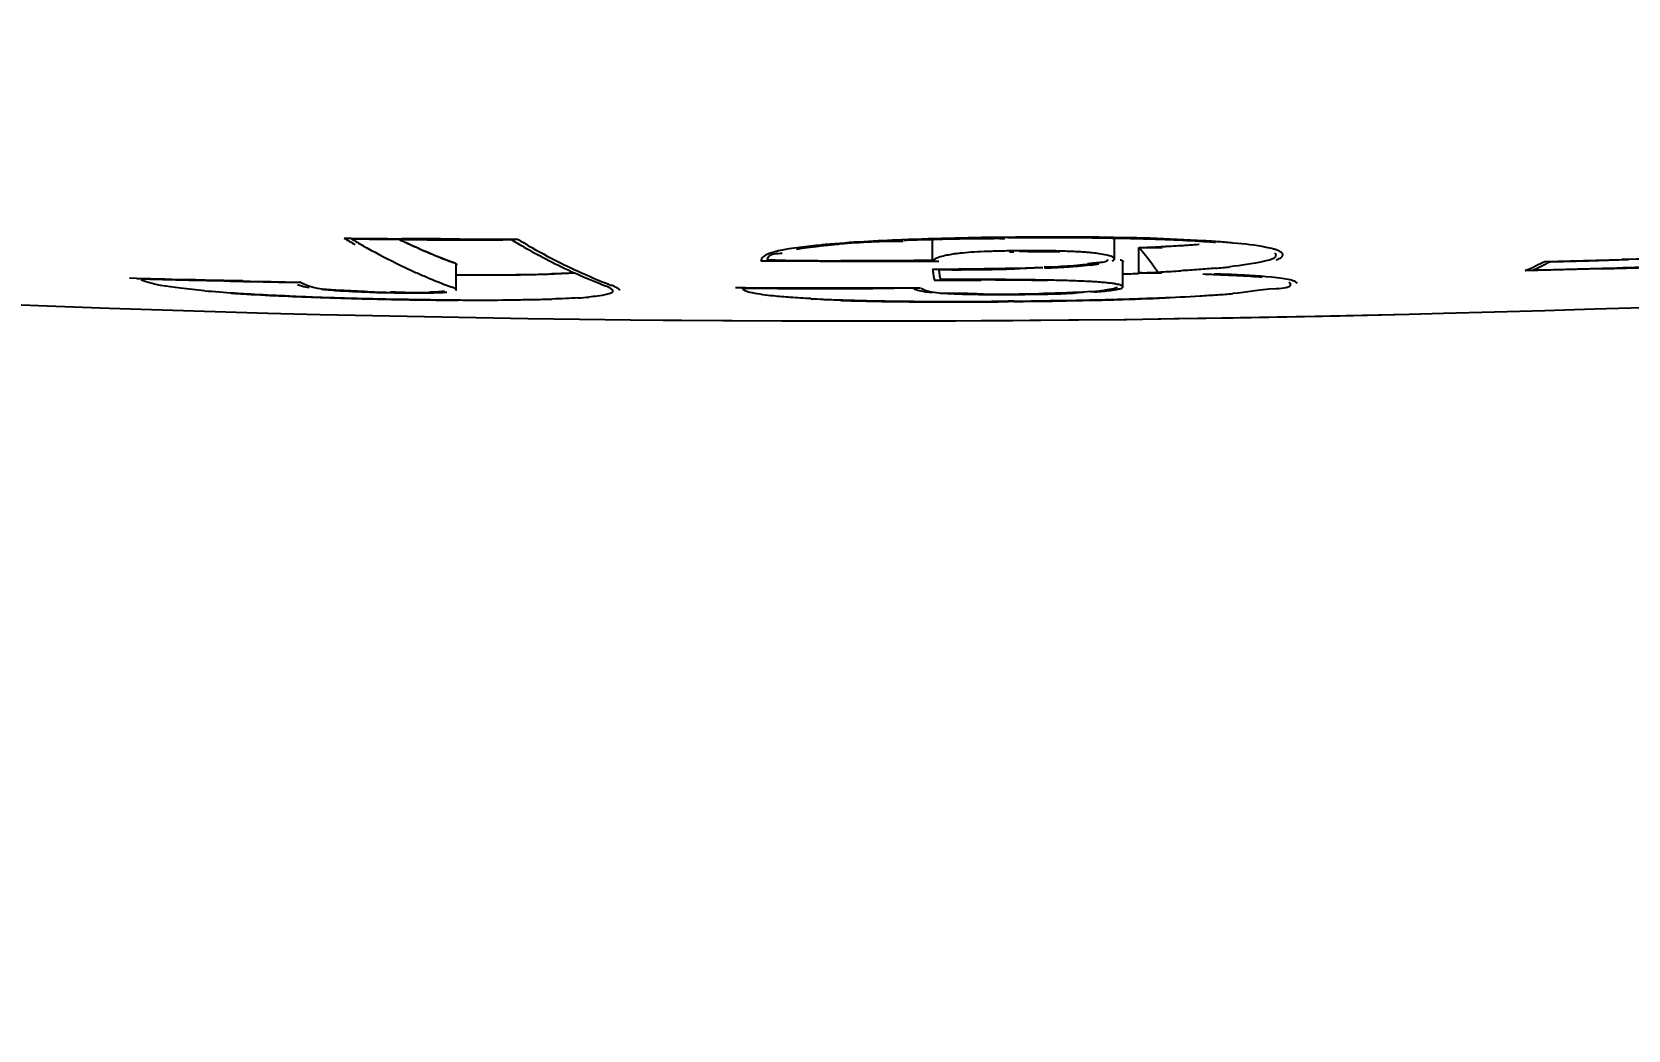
# Model space of a CAD drawing. Header units: millimetres. Extents: x 5828 to 6704, y 123 to 421.
# Drawn here: x 6413.187 to 6414.782, y 169.577 to 170.575 of the extents above; entities that cross this region are included whole.
import ezdxf
from ezdxf import colors
from ezdxf.entities.mleader import LeaderData, LeaderLine
from ezdxf.math import Vec2, Vec3

# ---------------------------------------------------------------- set-up
doc = ezdxf.new("R2010")
doc.units = ezdxf.units.MM
doc.layers.add('外形图', color=7, linetype='Continuous')
doc.styles.add('微软雅黑', font='msyh.ttc', dxfattribs={"height": 2.1})

msp = doc.modelspace()

# ---------------------------------------------------------------- linework, layer by layer
at = {"layer": '外形图', "linetype": 'Continuous'}
for p, q in [((6413.5062, 170.3682), (6413.5239, 170.368)), ((6413.5239, 170.368), (6413.5595, 170.3676)), ((6413.5757, 170.3683), (6413.5564, 170.3684)), ((6413.595, 170.3682), (6413.5757, 170.3683)), ((6413.6143, 170.3681), (6413.595, 170.3682)), ((6414.0867, 170.3466), (6414.0867, 170.3666)), ((6414.2685, 170.3482), (6414.2685, 170.368)), ((6414.293, 170.3342), (6414.293, 170.3595)), ((6413.604, 170.3462), (6413.607, 170.3451)), ((6413.6106, 170.3174), (6413.6106, 170.3426)), ((6413.9154, 170.3471), (6413.9151, 170.346)), ((6413.9217, 170.3459), (6413.9151, 170.346)), ((6413.9295, 170.3469), (6413.9217, 170.347)), ((6413.9294, 170.3459), (6413.9217, 170.3459)), ((6413.9349, 170.3459), (6413.9294, 170.3459)), ((6413.94, 170.3467), (6413.9295, 170.3469)), ((6413.9743, 170.3458), (6413.9349, 170.3459)), ((6413.9941, 170.3457), (6413.9743, 170.3458)), ((6414.0139, 170.3457), (6413.9941, 170.3457)), ((6414.0134, 170.3463), (6413.995, 170.3463)), ((6414.0317, 170.3463), (6414.0134, 170.3463)), ((6414.0336, 170.3458), (6414.0139, 170.3457)), ((6414.0501, 170.3464), (6414.0317, 170.3463)), ((6414.0534, 170.3458), (6414.0336, 170.3458)), ((6414.0684, 170.3465), (6414.0501, 170.3464)), ((6414.0867, 170.3466), (6414.0684, 170.3465)), ((6414.277, 170.3204), (6414.277, 170.3456)), ((6414.2773, 170.3456), (6414.2774, 170.3453)), ((6414.4368, 170.3526), (6414.4367, 170.3529)), ((6414.6986, 170.3458), (6414.7371, 170.3468)), ((6414.7039, 170.3454), (6414.743, 170.3464)), ((6414.7371, 170.3468), (6414.7755, 170.3478)), ((6414.743, 170.3464), (6414.7818, 170.3475)), ((6413.3597, 170.3271), (6413.3408, 170.3276)), ((6413.3436, 170.3271), (6413.361, 170.3266)), ((6413.3786, 170.3267), (6413.3597, 170.3271)), ((6413.361, 170.3266), (6413.3784, 170.3262)), ((6413.3975, 170.3262), (6413.3786, 170.3267)), ((6414.0882, 170.3282), (6414.0884, 170.327)), ((6414.0884, 170.327), (6414.1047, 170.3271)), ((6414.1063, 170.3276), (6414.0947, 170.3276)), ((6414.1047, 170.3271), (6414.1204, 170.3271)), ((6414.1204, 170.3271), (6414.1354, 170.3271)), ((6414.1392, 170.3276), (6414.1285, 170.3276)), ((6414.1496, 170.3275), (6414.1392, 170.3276)), ((6414.1598, 170.3275), (6414.1496, 170.3275)), ((6414.6811, 170.3373), (6414.6789, 170.3363)), ((6414.7174, 170.3373), (6414.6789, 170.3363)), ((6414.6989, 170.3373), (6414.6866, 170.337)), ((6414.7558, 170.3383), (6414.7174, 170.3373)), ((6413.4592, 170.3226), (6413.4543, 170.325)), ((6413.7598, 170.3242), (6413.7658, 170.3218)), ((6413.9533, 170.3188), (6413.9723, 170.3187)), ((6413.9714, 170.3192), (6413.9919, 170.3192)), ((6413.9723, 170.3187), (6413.9914, 170.3187)), ((6414.0485, 170.319), (6414.0583, 170.3192)), ((6414.0583, 170.3192), (6414.0675, 170.3193)), ((6414.0675, 170.3193), (6414.0739, 170.3193)), ((6414.1681, 170.3128), (6414.1788, 170.3128)), ((6414.2705, 170.3203), (6414.2705, 170.32)), ((6413.1588, 170.303), (6413.2107, 170.301)), ((6414.1681, 170.306), (6414.1623, 170.306)), ((6414.1684, 170.3057), (6414.1627, 170.3056)), ((6413.4747, 170.2928), (6413.5269, 170.2916)), ((6413.6308, 170.2895), (6413.6824, 170.2887)), ((6413.8174, 170.2871), (6413.8771, 170.2866)), ((6413.8771, 170.2866), (6413.9362, 170.2863)), ((6413.9362, 170.2863), (6413.9918, 170.2862)), ((6413.9918, 170.2862), (6414.0528, 170.2862)), ((6414.0528, 170.2862), (6414.1101, 170.2864)), ((6414.0862, 170.2863), (6414.1353, 170.2866)), ((6414.1353, 170.2866), (6414.1841, 170.2869)), ((6414.1841, 170.2869), (6414.2325, 170.2873)), ((6414.2229, 170.2872), (6414.2783, 170.2878)), ((6414.2325, 170.2873), (6414.2805, 170.2878)), ((6414.2805, 170.2878), (6414.3282, 170.2885)), ((6414.3282, 170.2885), (6414.3754, 170.2892)), ((6414.3754, 170.2892), (6414.4686, 170.2909)), ((6414.4686, 170.2909), (6414.5629, 170.293)), ((6414.4936, 170.2914), (6414.5629, 170.293))]:
    msp.add_line(p, q, dxfattribs=at)
for points in [[(6413.2107, 170.301), (6413.2639, 170.299), (6413.3169, 170.2973), (6413.3697, 170.2956)], [(6413.3697, 170.2956), (6413.4223, 170.2941), (6413.4747, 170.2928)], [(6414.5629, 170.293), (6414.5974, 170.2939), (6414.6483, 170.2952), (6414.6986, 170.2967), (6414.7481, 170.2982), (6414.797, 170.2998), (6414.8451, 170.3015)], [(6413.5269, 170.2916), (6413.5789, 170.2905), (6413.6308, 170.2895)], [(6413.6824, 170.2887), (6413.7338, 170.2879), (6413.785, 170.2874)], [(6413.785, 170.2874), (6413.8359, 170.2869), (6413.8865, 170.2866), (6413.9369, 170.2863), (6413.987, 170.2862)], [(6413.987, 170.2862), (6414.0367, 170.2862), (6414.0862, 170.2863)], [(6414.1101, 170.2864), (6414.1668, 170.2868), (6414.2229, 170.2872)], [(6414.2783, 170.2878), (6414.3331, 170.2886), (6414.3873, 170.2894)], [(6414.3873, 170.2894), (6414.4408, 170.2904), (6414.4936, 170.2914)]]:
    msp.add_lwpolyline(points, dxfattribs=at)
for centre, radius, start, end in [((6413.8409, 170.9421), 0.6675, 239.1478, 240.2603), ((6413.6788, 185.8674), 15.4995, 269.33387, 269.54755), ((6413.8531, 170.9521), 0.6792, 239.2859, 240.3658), ((6413.8343, 170.9187), 0.6409, 240.3445, 243.7201), ((6413.8217, 170.9179), 0.6119, 244.044, 244.8524), ((6413.8193, 170.912), 0.6054, 244.0386, 246.0265), ((6413.6332, 178.4772), 8.1099, 269.47909, 269.7305), ((6413.8165, 170.9066), 0.5994, 244.8512, 246.0301), ((6413.8104, 170.893), 0.5846, 246.0298, 247.2283), ((6413.8053, 170.8803), 0.5708, 246.0133, 249.3425), ((6413.6194, 174.988), 4.6207, 269.6988, 270.5823), ((6413.6959, 187.3035), 16.9357, 269.72368, 269.9193), ((6414.0086, 170.9421), 0.6691, 239.2338, 241.2486), ((6414.0232, 170.9551), 0.6841, 239.1207, 240.1234), ((6414.0037, 170.9207), 0.6447, 240.1045, 243.2474), ((6414.0716, 169.4466), 0.9196, 95.7266, 96.1401), ((6414.0485, 169.6356), 0.7302, 95.4059, 95.7418), ((6414.1388, 168.7818), 1.5877, 95.4947, 95.7451), ((6414.0875, 169.314), 1.0531, 95.0992, 95.4932), ((6414.057, 169.6626), 0.7032, 89.9668, 95.1434), ((6414.1891, 167.0072), 3.3627, 90.4622, 92.2655), ((6414.2478, 165.7552), 4.6153, 92.0917, 92.3542), ((6414.1371, 169.4665), 0.9021, 88.6106, 89.2849), ((6414.2114, 165.027), 5.3424, 90.2605, 90.5317), ((6414.2077, 165.8362), 4.5331, 89.9521, 90.2607), ((6414.2094, 166.778), 3.5913, 89.2285, 89.966), ((6414.2171, 167.4201), 2.9491, 89, 89.2101), ((6414.2213, 167.6613), 2.7079, 88.7687, 89.0002), ((6414.2289, 168.0035), 2.3656, 88.2781, 88.7743), ((6414.2286, 167.9392), 2.4308, 88.2208, 88.713), ((6414.171, 173.1652), 2.8084, 272.4889, 272.9377), ((6414.1783, 172.9988), 2.6418, 272.4943, 272.9635), ((6414.2149, 164.5052), 5.8548, 89.00916, 89.23254), ((6413.9178, 170.0523), 0.4851, 35.9805, 39.2857), ((6414.2392, 168.349), 2.02, 87.7338, 88.2761), ((6414.2517, 168.6099), 1.7596, 86.5381, 88.2942), ((6414.2257, 172.1109), 1.7527, 272.9163, 274.1574), ((6414.2176, 172.2591), 1.901, 272.9357, 273.5436), ((6414.2579, 168.7988), 1.5698, 86.5053, 87.7651), ((6414.2537, 171.6781), 1.319, 273.5403, 274.3322), ((6414.2818, 169.1973), 1.1706, 85.7063, 86.4847), ((6414.2877, 169.2257), 1.1428, 85.7128, 86.4755), ((6414.3115, 169.5418), 0.8258, 84.7366, 85.7215), ((6413.8197, 170.8895), 0.6082, 243.7408, 244.9074), ((6413.8047, 170.8793), 0.5697, 247.2283, 248.4491), ((6413.7995, 170.8663), 0.5558, 248.4491, 249.6918), ((6413.9957, 170.9187), 0.6424, 241.2555, 242.2923), ((6413.9756, 170.8793), 0.5982, 242.2429, 247.6912), ((6413.9859, 170.8856), 0.6053, 243.2611, 245.4516), ((6413.9999, 175.1526), 4.8062, 269.2865, 269.7238), ((6414.007, 176.4666), 6.1203, 269.71601, 269.88771), ((6414.0267, 182.8798), 12.534, 270.12217, 270.30326), ((6414.1345, 170.1698), 0.1852, 97.0121, 98.4819), ((6414.1332, 170.1793), 0.1756, 95.3826, 96.9711), ((6414.1795, 169.3887), 0.9677, 91.3432, 92.2366), ((6414.185, 169.1671), 1.1893, 90.5639, 91.3556), ((6414.1561, 170.1469), 0.2084, 86.6962, 87.9179), ((6414.1849, 169.179), 1.1774, 89.2752, 90.5673), ((6414.1871, 169.024), 1.3317, 90.2071, 90.5811), ((6414.1878, 169.397), 0.9594, 88.3314, 89.2814), ((6414.1939, 169.616), 0.7403, 87.7469, 88.3158), ((6414.2, 169.7696), 0.5866, 87.0756, 87.7503), ((6414.2076, 169.9161), 0.4399, 86.2385, 87.0816), ((6414.2163, 170.0478), 0.3079, 85.1363, 86.2495), ((6414.1602, 171.0413), 0.7033, 276.5182, 276.8345), ((6414.2306, 170.6162), 0.2727, 272.2851, 273.1537), ((6414.2235, 170.1337), 0.2217, 83.7313, 85.1285), ((6414.2123, 170.6496), 0.3091, 275.955, 276.7812), ((6414.2275, 170.5222), 0.1807, 276.7722, 278.1004), ((6414.3838, 170.9736), 0.7023, 295.0417, 296.6315), ((6414.635, 170.4694), 0.1418, 298.1882, 299.075), ((6414.2231, 189.0132), 18.6824, 271.63394, 272.22156), ((6414.2311, 188.7353), 18.4039, 271.66076, 272.25746), ((6414.2471, 188.9174), 18.5771, 271.62999, 272.33875), ((6413.8069, 187.8559), 17.5345, 268.2914, 268.47675), ((6413.9912, 193.6193), 23.3013, 268.27965, 268.4075), ((6413.5032, 175.5803), 5.2556, 268.6393, 269.2098), ((6413.7978, 187.1935), 16.8721, 268.64064, 268.83333), ((6413.8136, 170.8764), 0.5938, 244.9075, 246.0937), ((6413.8079, 170.8636), 0.5797, 246.0935, 247.3001), ((6413.8001, 170.8449), 0.5595, 247.293, 249.7688), ((6413.6403, 174.4421), 4.1098, 269.5801, 269.8971), ((6413.6409, 174.4282), 4.0959, 269.5756, 269.8679), ((6413.6394, 173.6962), 3.3639, 269.8654, 270.2287), ((6413.6391, 173.7067), 3.3744, 269.8949, 270.2572), ((6413.6425, 172.9463), 2.614, 270.2266, 270.6627), ((6413.6502, 172.284), 1.9517, 270.6602, 271.1855), ((6413.6606, 171.7831), 1.4506, 271.1858, 271.8088), ((6413.9741, 170.8597), 0.5768, 245.4487, 248.1977), ((6414.0394, 177.7748), 7.437, 270.36407, 270.76257), ((6414.1257, 165.4761), 4.8614, 90.2307, 90.3826), ((6414.0863, 176.3581), 6.0207, 270.18869, 270.42637), ((6414.1197, 161.6895), 8.6381, 89.94166, 90.08925), ((6414.116, 172.175), 1.8374, 270.4697, 270.8494), ((6414.1417, 165.2387), 5.0885, 89.9097, 90.0706), ((6414.0785, 174.7554), 4.4173, 270.7769, 271.0924), ((6414.1253, 171.5473), 1.2097, 270.8483, 271.4096), ((6414.1451, 167.4416), 2.8855, 89.6388, 89.9093), ((6414.1337, 171.2065), 0.8688, 271.4087, 272.1469), ((6414.1318, 165.6441), 4.6834, 89.5343, 89.657), ((6414.1508, 168.3394), 1.9877, 89.2585, 89.639), ((6414.1417, 170.9933), 0.6554, 272.1471, 273.0319), ((6414.1401, 166.6738), 3.6537, 89.3805, 89.5344), ((6414.1493, 170.851), 0.5129, 273.0336, 274.01), ((6414.1521, 168.4763), 1.8508, 88.8492, 89.2427), ((6414.1479, 167.3905), 2.937, 89.1928, 89.3807), ((6414.1561, 170.7526), 0.4143, 274.0126, 275.0277), ((6414.1453, 168.1364), 2.1908, 88.5334, 88.8499), ((6414.1555, 167.9277), 2.3997, 88.9679, 89.1931), ((6414.2026, 170.7179), 0.3776, 269.3561, 269.7169), ((6414.1617, 171.3197), 0.9812, 272.1603, 272.9323), ((6414.1668, 168.5317), 1.7956, 88.4032, 88.9817), ((6414.2026, 170.7047), 0.3644, 269.7165, 270.1537), ((6414.2028, 170.6725), 0.3321, 270.1307, 272.1556), ((6414.1666, 171.222), 0.8834, 272.9371, 273.3355), ((6414.1785, 168.9644), 1.3628, 88.0221, 88.3893), ((6414.1874, 169.2212), 1.1058, 87.5887, 88.0243), ((6414.1627, 174.097), 3.7655, 271.7411, 271.9754), ((6414.1727, 173.1425), 2.8109, 272.4537, 272.9018), ((6414.2202, 165.0874), 5.2473, 88.9536, 89.2052), ((6413.8768, 170.022), 0.5362, 35.6525, 36.0267), ((6414.2187, 172.2359), 1.9031, 272.8999, 273.5067), ((6414.2957, 168.3551), 1.9787, 87.7147, 88.2291), ((6414.3001, 168.3786), 1.9557, 87.7422, 88.0084), ((6414.2997, 171.1011), 0.7654, 275.2347, 276.3134), ((6414.3212, 168.9907), 1.3425, 87.0415, 87.7203), ((6414.3108, 168.6486), 1.6856, 87.4614, 87.746), ((6414.3262, 168.9943), 1.3395, 87.1328, 87.4619), ((6414.3465, 169.4769), 0.8557, 86.1189, 87.0518), ((6414.3684, 169.7994), 0.5325, 84.8399, 86.1246), ((6414.245, 188.2749), 17.9433, 271.44949, 271.65902), ((6413.4631, 171.4688), 1.157, 264.8478, 266.3196), ((6413.5122, 172.2627), 1.9528, 266.2894, 266.7454), ((6413.5233, 172.3822), 2.0724, 266.2819, 266.7275), ((6413.5645, 173.1148), 2.8061, 266.7411, 267.4435), ((6413.4847, 174.3343), 4.0095, 269.2295, 269.4794), ((6413.5954, 173.7852), 3.4773, 267.4282, 267.7306), ((6413.6087, 174.1202), 3.8126, 267.7298, 268.0172), ((6413.5605, 171.3733), 1.0589, 266.45, 268.2464), ((6413.5593, 171.5009), 1.1861, 268.21, 269.0811), ((6413.5567, 171.2398), 0.9254, 268.2284, 269.0409), ((6413.5684, 170.717), 0.4022, 266.6135, 267.3509), ((6413.5702, 170.7563), 0.4416, 267.3518, 268.1804), ((6413.5714, 170.7807), 0.466, 268.1347, 271.4575), ((6413.7085, 170.6923), 0.3838, 273.5754, 275.1897), ((6413.9606, 170.844), 0.5598, 247.7406, 248.8829), ((6413.9854, 183.0446), 12.7254, 269.56916, 269.937), ((6414.0501, 193.3161), 22.9976, 269.61656, 269.75883), ((6413.9879, 176.6248), 6.3061, 270.03153, 270.20447), ((6413.9977, 203.6862), 33.367, 269.9901, 270.11993), ((6413.9914, 175.6566), 5.3379, 270.2045, 270.4087), ((6413.9964, 174.9465), 4.6277, 270.4087, 270.6443), ((6414.1235, 170.7774), 0.4642, 266.3812, 267.5915), ((6414.1518, 171.9136), 1.6006, 269.4977, 270.5893), ((6414.1537, 171.8784), 1.5658, 269.5011, 269.994), ((6414.1538, 171.8838), 1.5711, 269.9919, 270.3072), ((6414.1541, 171.8193), 1.5067, 270.3073, 270.5306), ((6414.1419, 173.1258), 2.8128, 270.5378, 270.7433), ((6414.1505, 172.4929), 2.1798, 270.733, 271.2418), ((6414.1982, 169.4762), 0.8506, 87.061, 87.592), ((6414.2104, 169.7123), 0.6142, 86.3792, 87.0671), ((6414.2187, 170.6829), 0.3683, 274.001, 274.8518), ((6414.2235, 169.9177), 0.4084, 85.4452, 86.3908), ((6414.2266, 170.5899), 0.275, 274.845, 275.8661), ((6414.2353, 170.5064), 0.191, 275.8537, 277.1482), ((6414.2184, 172.6979), 2.3905, 272.31, 273.254), ((6414.2619, 171.9214), 1.6127, 273.2776, 273.8957), ((6414.2815, 171.6319), 1.3226, 273.8997, 274.572), ((6413.6621, 175.7639), 5.4573, 268.0341, 268.2503), ((6413.6156, 174.3178), 4.0103, 268.0164, 268.2987), ((6413.6665, 175.8849), 5.5784, 268.2436, 268.4618), ((6413.6224, 174.5528), 4.2454, 268.3004, 268.5748), ((6413.6346, 175.0418), 4.7345, 268.5751, 268.829), ((6413.6425, 174.9868), 4.68, 268.4604, 268.7581), ((6413.6485, 175.7254), 5.4183, 268.8293, 269.0584), ((6413.6268, 174.2679), 3.9609, 268.7592, 269.0489), ((6413.6551, 176.0906), 5.7835, 269.0523, 269.3045), ((6413.6593, 176.2244), 5.9177, 269.04873, 269.30286), ((6413.6446, 175.216), 4.9089, 269.3041, 269.5841), ((6413.6472, 175.2232), 4.9164, 269.3021, 269.593), ((6413.6389, 174.4326), 4.1255, 269.5837, 269.8969), ((6413.6382, 173.2874), 2.9803, 269.8715, 270.6641), ((6413.6492, 172.2659), 1.9586, 270.688, 271.2114), ((6413.6598, 171.7637), 1.4563, 271.2117, 271.8323), ((6414.0348, 171.6716), 1.3649, 267.0764, 267.5855), ((6414.0457, 171.9235), 1.6171, 267.5755, 267.7218), ((6414.0581, 172.2451), 1.9389, 267.7335, 268.2583), ((6414.0766, 172.9076), 2.6021, 268.2038, 269.1103), ((6414.0741, 172.7669), 2.4609, 268.2553, 268.7039), ((6414.0866, 173.3212), 3.0154, 268.704, 269.103), ((6414.1031, 174.711), 4.4057, 269.1304, 270.0717), ((6414.102, 174.3743), 4.0686, 269.1183, 269.7692), ((6414.108, 175.4904), 5.1847, 269.7528, 270.0232), ((6414.1058, 176.3171), 6.0118, 270.02669, 270.27881), ((6414.1077, 176.1371), 5.8314, 270.02306, 270.27395), ((6414.1025, 177.0027), 6.6974, 270.2786, 270.51458), ((6414.1043, 176.8655), 6.5598, 270.27388, 270.50661), ((6414.1044, 176.9314), 6.6257, 270.5509, 270.74497), ((6414.1029, 177.0395), 6.7341, 270.55684, 270.75935), ((6414.1128, 176.2985), 5.9927, 270.74403, 271.00312), ((6414.1118, 176.3797), 6.0743, 270.75837, 271.0234), ((6414.1242, 175.6474), 5.3416, 271.003, 271.2813), ((6414.1238, 175.7091), 5.4035, 271.0231, 271.3066), ((6414.1399, 174.9502), 4.6442, 271.2799, 271.5884), ((6414.1393, 175.0317), 4.726, 271.3059, 271.5959), ((6414.1606, 174.2056), 3.8993, 271.5876, 271.9388), ((6414.1718, 173.9134), 3.6072, 271.5745, 272.3439), ((6414.1837, 173.5245), 3.2178, 271.938, 272.3341)]:
    msp.add_arc(centre, radius, start, end, dxfattribs=at)
for points in [[(6413.9754, 170.3621), (6413.9611, 170.3607), (6413.9467, 170.3593), (6413.9327, 170.3562)], [(6414.0562, 170.3673), (6414.0307, 170.3663), (6414.0051, 170.3649), (6413.9797, 170.3625)], [(6414.0793, 170.3675), (6414.1023, 170.3683), (6414.1253, 170.3688), (6414.1483, 170.3686)], [(6414.2832, 170.3693), (6414.2428, 170.3702), (6414.2024, 170.3702), (6414.162, 170.3698)], [(6414.1823, 170.3557), (6414.1928, 170.3558), (6414.2034, 170.3557), (6414.2139, 170.3554)], [(6414.2401, 170.3425), (6414.2318, 170.3416), (6414.2236, 170.3409), (6414.2153, 170.3406)], [(6414.1627, 170.3389), (6414.1741, 170.3391), (6414.1855, 170.3393), (6414.1969, 170.3398)], [(6413.4013, 170.313), (6413.4258, 170.3116), (6413.4504, 170.3106), (6413.4749, 170.3098)], [(6414.2444, 170.3155), (6414.2289, 170.3144), (6414.2133, 170.3139), (6414.1977, 170.3136)]]:
    msp.add_open_spline(points, degree=3, dxfattribs=at)
for points, knots in [([(6413.9508, 170.3581), (6413.9543, 170.3586), (6413.9618, 170.3596), (6413.9693, 170.3605), (6413.9732, 170.3609)], [0, 0, 0, 0, 0.473547, 1, 1, 1, 1]), ([(6414.4274, 170.3581), (6414.4251, 170.3587), (6414.4118, 170.3617), (6414.3983, 170.3631), (6414.3873, 170.3641)], [0, 0, 0, 0, 0.182049, 1, 1, 1, 1]), ([(6414.43, 170.3573), (6414.4296, 170.3574), (6414.4287, 170.3577), (6414.4279, 170.3579), (6414.4274, 170.3581)], [0, 0, 0, 0, 0.481191, 1, 1, 1, 1]), ([(6413.6084, 170.3444), (6413.6081, 170.3445), (6413.6075, 170.3448), (6413.607, 170.345), (6413.6067, 170.3451)], [0, 0, 0, 0, 0.483744, 1, 1, 1, 1]), ([(6413.607, 170.3451), (6413.608, 170.3447), (6413.6093, 170.3443), (6413.611, 170.343), (6413.6109, 170.3425)], [0, 0, 0, 0, 0.665613, 1, 1, 1, 1]), ([(6413.6109, 170.3426), (6413.6108, 170.343), (6413.6099, 170.3438), (6413.609, 170.3442), (6413.6084, 170.3444)], [0, 0, 0, 0, 0.367095, 1, 1, 1, 1]), ([(6413.6109, 170.3425), (6413.6109, 170.3424), (6413.6108, 170.3422), (6413.6106, 170.3421), (6413.6106, 170.342)], [0, 0, 0, 0, 0.441927, 1, 1, 1, 1]), ([(6413.9158, 170.3482), (6413.9157, 170.348), (6413.9156, 170.3477), (6413.9155, 170.3473), (6413.9154, 170.3471)], [0, 0, 0, 0, 0.50931, 1, 1, 1, 1]), ([(6413.9295, 170.3554), (6413.9261, 170.3545), (6413.9211, 170.3531), (6413.9166, 170.3498), (6413.9158, 170.3482)], [0, 0, 0, 0, 0.661287, 1, 1, 1, 1]), ([(6413.9217, 170.3466), (6413.9219, 170.3479), (6413.9232, 170.3543), (6413.9317, 170.3534), (6413.9363, 170.354)], [0, 0, 0, 0, 0.221269, 1, 1, 1, 1]), ([(6413.9327, 170.3562), (6413.9321, 170.356), (6413.9311, 170.3558), (6413.93, 170.3555), (6413.9295, 170.3554)], [0, 0, 0, 0, 0.516364, 1, 1, 1, 1]), ([(6414.0879, 170.3474), (6414.0877, 170.3473), (6414.0873, 170.347), (6414.0869, 170.3467), (6414.0867, 170.3466)], [0, 0, 0, 0, 0.522603, 1, 1, 1, 1]), ([(6414.1072, 170.3529), (6414.1029, 170.3523), (6414.0963, 170.3511), (6414.0899, 170.3487), (6414.0879, 170.3474)], [0, 0, 0, 0, 0.642825, 1, 1, 1, 1]), ([(6414.1417, 170.3556), (6414.1373, 170.3555), (6414.1289, 170.3551), (6414.1206, 170.3545), (6414.1168, 170.3541)], [0, 0, 0, 0, 0.535462, 1, 1, 1, 1]), ([(6414.218, 170.3401), (6414.2227, 170.3404), (6414.2315, 170.341), (6414.2403, 170.3418), (6414.2444, 170.3422)], [0, 0, 0, 0, 0.530048, 1, 1, 1, 1]), ([(6414.2545, 170.3446), (6414.2532, 170.3444), (6414.2502, 170.3441), (6414.2473, 170.3439), (6414.2456, 170.3438)], [0, 0, 0, 0, 0.437612, 1, 1, 1, 1]), ([(6414.2685, 170.3482), (6414.2682, 170.3502), (6414.2589, 170.3524), (6414.253, 170.3535), (6414.2478, 170.3541)], [0, 0, 0, 0, 0.279026, 1, 1, 1, 1]), ([(6414.262, 170.3477), (6414.2621, 170.3471), (6414.2596, 170.3446), (6414.2567, 170.3449), (6414.2545, 170.3446)], [0, 0, 0, 0, 0.233367, 1, 1, 1, 1]), ([(6414.2662, 170.3462), (6414.2666, 170.3464), (6414.2674, 170.3467), (6414.268, 170.3472), (6414.2682, 170.3475)], [0, 0, 0, 0, 0.59072, 1, 1, 1, 1]), ([(6414.2682, 170.3475), (6414.2683, 170.3476), (6414.2685, 170.3478), (6414.2685, 170.3481), (6414.2685, 170.3482)], [0, 0, 0, 0, 0.532905, 1, 1, 1, 1]), ([(6414.2743, 170.3474), (6414.2748, 170.3473), (6414.2755, 170.3471), (6414.2762, 170.3467), (6414.2765, 170.3465)], [0, 0, 0, 0, 0.569903, 1, 1, 1, 1]), ([(6414.2765, 170.3465), (6414.2766, 170.3465), (6414.2768, 170.3463), (6414.277, 170.3462), (6414.2771, 170.3461)], [0, 0, 0, 0, 0.542475, 1, 1, 1, 1]), ([(6414.2771, 170.3461), (6414.2771, 170.346), (6414.2772, 170.3459), (6414.2773, 170.3457), (6414.2773, 170.3456)], [0, 0, 0, 0, 0.537694, 1, 1, 1, 1]), ([(6414.4297, 170.3524), (6414.4302, 170.3486), (6414.4074, 170.3432), (6414.3959, 170.3417), (6414.3838, 170.3404)], [0, 0, 0, 0, 0.244109, 1, 1, 1, 1]), ([(6414.4284, 170.3543), (6414.4288, 170.354), (6414.4293, 170.3535), (6414.4297, 170.3528), (6414.4297, 170.3524)], [0, 0, 0, 0, 0.563703, 1, 1, 1, 1]), ([(6414.4367, 170.3529), (6414.4365, 170.3538), (6414.4342, 170.3558), (6414.4316, 170.3567), (6414.43, 170.3573)], [0, 0, 0, 0, 0.360858, 1, 1, 1, 1]), ([(6414.43, 170.3473), (6414.4314, 170.3478), (6414.4336, 170.3486), (6414.4357, 170.35), (6414.4362, 170.3508)], [0, 0, 0, 0, 0.609906, 1, 1, 1, 1]), ([(6414.4362, 170.3508), (6414.4364, 170.351), (6414.4368, 170.3516), (6414.4368, 170.3523), (6414.4368, 170.3526)], [0, 0, 0, 0, 0.528374, 1, 1, 1, 1]), ([(6414.6866, 170.337), (6414.6891, 170.3382), (6414.6943, 170.3406), (6414.6995, 170.3431), (6414.702, 170.3445)], [0, 0, 0, 0, 0.496427, 1, 1, 1, 1]), ([(6413.3592, 170.3164), (6413.3513, 170.3172), (6413.3301, 170.3195), (6413.3085, 170.3222), (6413.296, 170.3269)], [0, 0, 0, 0, 0.375418, 1, 1, 1, 1]), ([(6413.6542, 170.3324), (6413.6614, 170.3324), (6413.6865, 170.3326), (6413.7116, 170.3332), (6413.7295, 170.3342)], [0, 0, 0, 0, 0.283799, 1, 1, 1, 1]), ([(6413.7295, 170.3342), (6413.7258, 170.334), (6413.7181, 170.3336), (6413.7104, 170.3333), (6413.7064, 170.3332)], [0, 0, 0, 0, 0.473384, 1, 1, 1, 1]), ([(6414.0867, 170.3379), (6414.0869, 170.3363), (6414.0874, 170.333), (6414.0879, 170.3297), (6414.0882, 170.3282)], [0, 0, 0, 0, 0.511783, 1, 1, 1, 1]), ([(6414.0947, 170.3276), (6414.0945, 170.3291), (6414.0939, 170.3325), (6414.0934, 170.3359), (6414.0932, 170.3377)], [0, 0, 0, 0, 0.470019, 1, 1, 1, 1]), ([(6414.3695, 170.339), (6414.364, 170.3384), (6414.3525, 170.3375), (6414.341, 170.3367), (6414.3351, 170.3364)], [0, 0, 0, 0, 0.483925, 1, 1, 1, 1]), ([(6414.4442, 170.3272), (6414.4415, 170.3278), (6414.4246, 170.3305), (6414.4075, 170.3314), (6414.3932, 170.3321)], [0, 0, 0, 0, 0.162744, 1, 1, 1, 1]), ([(6414.4512, 170.3237), (6414.4511, 170.3246), (6414.4483, 170.3261), (6414.446, 170.3267), (6414.4442, 170.3272)], [0, 0, 0, 0, 0.323799, 1, 1, 1, 1]), ([(6413.4521, 170.3228), (6413.4535, 170.3222), (6413.4572, 170.3207), (6413.4611, 170.3199), (6413.4636, 170.3195)], [0, 0, 0, 0, 0.378321, 1, 1, 1, 1]), ([(6413.5223, 170.3154), (6413.5132, 170.3157), (6413.4923, 170.3172), (6413.4702, 170.3175), (6413.4592, 170.3226)], [0, 0, 0, 0, 0.429429, 1, 1, 1, 1]), ([(6413.4762, 170.3179), (6413.4791, 170.3176), (6413.4853, 170.3171), (6413.4916, 170.3167), (6413.4949, 170.3164)], [0, 0, 0, 0, 0.462515, 1, 1, 1, 1]), ([(6413.5412, 170.3146), (6413.5515, 170.3144), (6413.5702, 170.3143), (6413.5889, 170.3144), (6413.5973, 170.3148)], [0, 0, 0, 0, 0.551148, 1, 1, 1, 1]), ([(6413.5959, 170.3154), (6413.594, 170.3153), (6413.5898, 170.315), (6413.5856, 170.3149), (6413.5832, 170.3148)], [0, 0, 0, 0, 0.44367, 1, 1, 1, 1]), ([(6413.5991, 170.3158), (6413.5986, 170.3157), (6413.5975, 170.3156), (6413.5964, 170.3155), (6413.5959, 170.3154)], [0, 0, 0, 0, 0.464163, 1, 1, 1, 1]), ([(6413.5973, 170.3148), (6413.598, 170.3149), (6413.5994, 170.315), (6413.6007, 170.3151), (6413.6014, 170.3151)], [0, 0, 0, 0, 0.526671, 1, 1, 1, 1]), ([(6413.6109, 170.3174), (6413.6108, 170.318), (6413.609, 170.319), (6413.6077, 170.3196), (6413.6067, 170.3199)], [0, 0, 0, 0, 0.356944, 1, 1, 1, 1]), ([(6413.6105, 170.3168), (6413.6106, 170.3169), (6413.6108, 170.3171), (6413.6109, 170.3173), (6413.6109, 170.3174)], [0, 0, 0, 0, 0.563909, 1, 1, 1, 1]), ([(6413.7671, 170.3163), (6413.7671, 170.3142), (6413.7559, 170.3113), (6413.7495, 170.3107), (6413.7432, 170.3101)], [0, 0, 0, 0, 0.250685, 1, 1, 1, 1]), ([(6413.7589, 170.3218), (6413.7604, 170.3213), (6413.7628, 170.3202), (6413.7652, 170.3188), (6413.766, 170.3181)], [0, 0, 0, 0, 0.583906, 1, 1, 1, 1]), ([(6413.769, 170.3205), (6413.7685, 170.3207), (6413.7675, 170.3212), (6413.7664, 170.3216), (6413.7658, 170.3218)], [0, 0, 0, 0, 0.478537, 1, 1, 1, 1]), ([(6413.766, 170.3181), (6413.7663, 170.3178), (6413.7668, 170.3173), (6413.7671, 170.3166), (6413.7671, 170.3163)], [0, 0, 0, 0, 0.561948, 1, 1, 1, 1]), ([(6413.7741, 170.3166), (6413.7739, 170.3174), (6413.7721, 170.319), (6413.7702, 170.3199), (6413.769, 170.3205)], [0, 0, 0, 0, 0.381884, 1, 1, 1, 1]), ([(6413.9275, 170.3112), (6413.9205, 170.3119), (6413.9106, 170.3133), (6413.8999, 170.3155), (6413.8973, 170.3175)], [0, 0, 0, 0, 0.679143, 1, 1, 1, 1]), ([(6413.9652, 170.3085), (6413.9583, 170.3088), (6413.9457, 170.3096), (6413.9332, 170.3106), (6413.9275, 170.3112)], [0, 0, 0, 0, 0.544553, 1, 1, 1, 1]), ([(6414.0675, 170.3189), (6414.0692, 170.3177), (6414.0756, 170.3159), (6414.0819, 170.3151), (6414.0863, 170.3147)], [0, 0, 0, 0, 0.32066, 1, 1, 1, 1]), ([(6414.0746, 170.3189), (6414.0745, 170.319), (6414.0742, 170.3191), (6414.074, 170.3193), (6414.0739, 170.3193)], [0, 0, 0, 0, 0.511294, 1, 1, 1, 1]), ([(6414.1378, 170.3131), (6414.1291, 170.3132), (6414.1085, 170.3144), (6414.0862, 170.3129), (6414.0753, 170.3185)], [0, 0, 0, 0, 0.414471, 1, 1, 1, 1]), ([(6414.104, 170.3136), (6414.1097, 170.3133), (6414.1217, 170.313), (6414.1337, 170.3128), (6414.1401, 170.3127)], [0, 0, 0, 0, 0.472126, 1, 1, 1, 1]), ([(6414.1788, 170.3128), (6414.184, 170.3129), (6414.1942, 170.313), (6414.2044, 170.3132), (6414.2094, 170.3133)], [0, 0, 0, 0, 0.509329, 1, 1, 1, 1]), ([(6414.2094, 170.3133), (6414.2144, 170.3134), (6414.223, 170.3138), (6414.2316, 170.3144), (6414.2352, 170.315)], [0, 0, 0, 0, 0.579482, 1, 1, 1, 1]), ([(6414.2352, 170.315), (6414.2356, 170.315), (6414.2363, 170.3151), (6414.237, 170.3153), (6414.2374, 170.3154)], [0, 0, 0, 0, 0.53082, 1, 1, 1, 1]), ([(6414.2487, 170.3152), (6414.2516, 170.3155), (6414.2568, 170.3159), (6414.2621, 170.3164), (6414.2644, 170.3168)], [0, 0, 0, 0, 0.549394, 1, 1, 1, 1]), ([(6414.2665, 170.3237), (6414.2649, 170.3239), (6414.2614, 170.3243), (6414.2579, 170.3246), (6414.2559, 170.3248)], [0, 0, 0, 0, 0.454584, 1, 1, 1, 1]), ([(6414.2705, 170.32), (6414.2703, 170.319), (6414.2653, 170.3179), (6414.262, 170.3172), (6414.259, 170.3169)], [0, 0, 0, 0, 0.263788, 1, 1, 1, 1]), ([(6414.2644, 170.3168), (6414.2672, 170.3171), (6414.2712, 170.3179), (6414.2756, 170.3188), (6414.2767, 170.3197)], [0, 0, 0, 0, 0.668446, 1, 1, 1, 1]), ([(6414.2703, 170.323), (6414.2697, 170.3232), (6414.2684, 170.3234), (6414.2672, 170.3236), (6414.2665, 170.3237)], [0, 0, 0, 0, 0.470442, 1, 1, 1, 1]), ([(6414.277, 170.3204), (6414.2769, 170.3211), (6414.2741, 170.3223), (6414.272, 170.3227), (6414.2703, 170.323)], [0, 0, 0, 0, 0.300911, 1, 1, 1, 1]), ([(6414.2767, 170.3197), (6414.2768, 170.3198), (6414.277, 170.32), (6414.277, 170.3203), (6414.277, 170.3204)], [0, 0, 0, 0, 0.564774, 1, 1, 1, 1]), ([(6414.4442, 170.3236), (6414.4451, 170.3187), (6414.4134, 170.3185), (6414.4014, 170.3147), (6414.3869, 170.3135)], [0, 0, 0, 0, 0.255669, 1, 1, 1, 1]), ([(6414.4428, 170.325), (6414.4432, 170.3248), (6414.4437, 170.3244), (6414.4441, 170.3238), (6414.4442, 170.3236)], [0, 0, 0, 0, 0.590057, 1, 1, 1, 1]), ([(6413.7324, 170.3093), (6413.7284, 170.309), (6413.7197, 170.3086), (6413.711, 170.3082), (6413.7064, 170.3081)], [0, 0, 0, 0, 0.468376, 1, 1, 1, 1])]:
    msp.add_open_spline(points, degree=3, knots=knots, dxfattribs=at)

# ---------------------------------------------------------------- leaders
at = {"layer": '外形图'}
ml = msp.add_multileader_mtext('Standard', dxfattribs=at)
ml.set_content('2×M12{\\A1;\\C256; depth20}', style='微软雅黑')
ml.set_leader_properties()
ml.build(insert=Vec2(0, 0))
ml.multileader.update_dxf_attribs({"text_left_attachment_type": 5, "text_right_attachment_type": 5, "dogleg_length": 0.15, "arrow_head_size": 1.7})
ctx = ml.context
ctx.base_point, ctx.char_height, ctx.arrow_head_size, ctx.landing_gap_size, ctx.plane_origin = Vec3(6390.415, 161.3493), 2.1, 1.7, 0.3, Vec3(6419.3232, 171.7979)
ctx.left_attachment, ctx.right_attachment, ctx.text_align_type = 5, 5, 2
notes = []
notes.append((ctx, [(0, (1, 1, 0), (6412.4876, 161.3493), (-1, 0), 0.15, [(0, [(6419.3232, 171.7979)], 0, [])])]))
ctx.mtext.insert, ctx.mtext.alignment, ctx.mtext.flow_direction = Vec3(6412.0376, 164.2587), 3, 5
for ctx, leaders in notes:
    for number, flags, end, landing, length, lines in leaders:
        leader = LeaderData()
        leader.index, (leader.has_last_leader_line, leader.has_dogleg_vector, leader.attachment_direction) = number, flags
        leader.last_leader_point, leader.dogleg_vector, leader.dogleg_length = Vec3(end), Vec3(landing), length
        for number, points, colour, breaks in lines:
            line = LeaderLine()
            line.index, line.vertices, line.color, line.breaks = number, Vec3.list(points), colors.encode_raw_color(colour), breaks
            leader.lines.append(line)
        ctx.leaders.append(leader)

doc.saveas('drawing.dxf')
